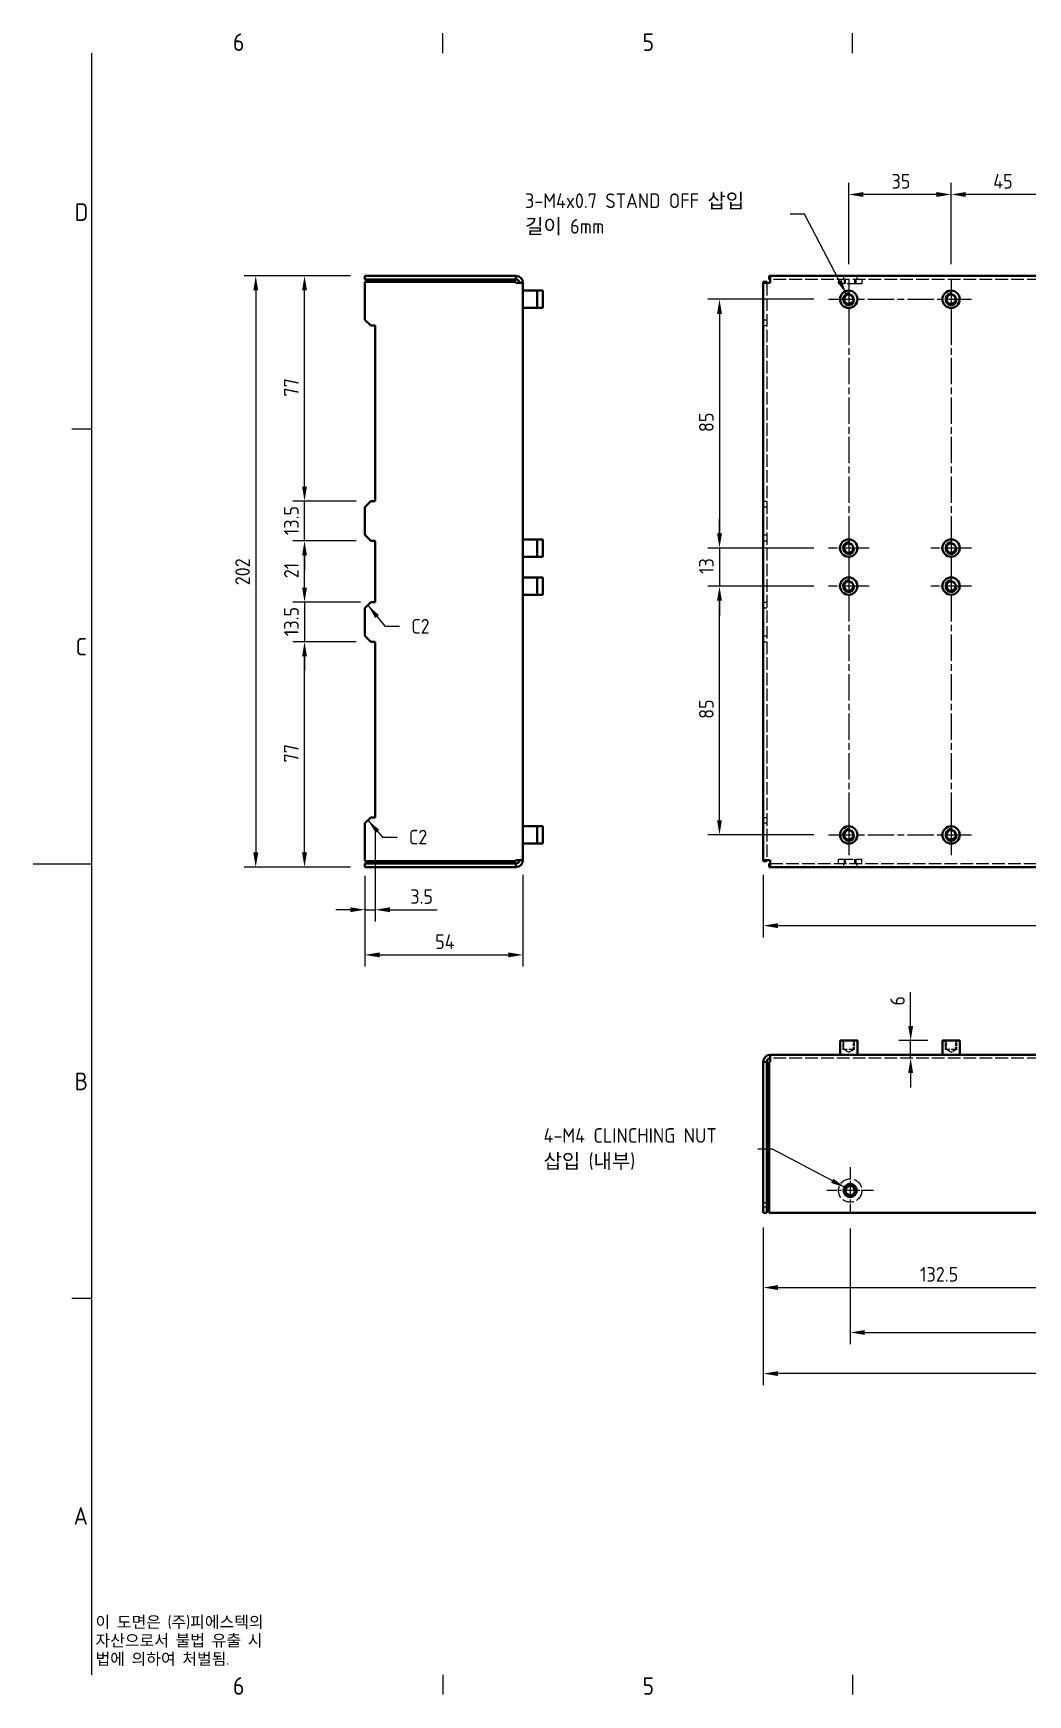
# Model space of a CAD drawing. Header units: millimetres. Extents: x 0 to 840, y 0 to 594.
# Drawn here: x 0 to 340, y 13 to 581 of the extents above; entities that cross this region are included whole.
import ezdxf

# ---------------------------------------------------------------- set-up
doc = ezdxf.new("R2010")
doc.units = ezdxf.units.MM
doc.header["$LTSCALE"] = 2
doc.linetypes.add('CHAIN', pattern=[0.3543, 0.2362, -0.0295, 0.0591, -0.0295])
doc.linetypes.add('DASHED', pattern=[0.2067, 0.1654, -0.0413])
doc.layers.get('0').update_dxf_attribs({"color": 3, "lineweight": 25})
for name, color, linetype, lineweight in [('가려진 것(ISO)', 2, 'DASHED', 18), ('가시적인 것(ISO)', 3, 'Continuous', 40), ('가시적인 좁은 것(ISO)', 3, 'Continuous', 35), ('경계(ISO)', 7, 'Continuous', 25), ('기호(ISO)', 5, 'Continuous', 25), ('중심 표식(ISO)', 1, 'Continuous', 25), ('중심선(ISO)', 1, 'Continuous', 25), ('치수(ISO)', 2, 'Continuous', 25)]:
    doc.layers.add(name, color=color, linetype=linetype, lineweight=lineweight)
doc.styles.add('문자 텍스트_PSTEK_POSCO', font='isocp.shx')
doc.styles.add('치수 텍스트_PSTEK_POSCO', font='isocp.shx')
doc.dimstyles.new('치수_PSTEK_POSCO', dxfattribs={"dimscale": 2, "dimtxt": 2.5, "dimasz": 2.5, "dimexe": 2, "dimexo": 2.5, "dimgap": 1, "dimtad": 1, "dimrnd": 1e-08, "dimdsep": 46, "dimtxsty": '치수 텍스트_PSTEK_POSCO', "dimcen": 0.09, "dimdle": 10, "dimclrd": 7, "dimclre": 7, "dimclrt": 2, "dimadec": 1, "dimazin": 2, "dimtfac": 1, "dimtmove": 0, "dimatfit": 3, "dimfxl": 0, "dimtolj": 1, "dimlwd": -1, "dimlwe": -1, "dimarcsym": 0})
doc.dimstyles.new('치수_PSTEK_POSCO$7', dxfattribs={"dimscale": 2, "dimtxt": 2.5, "dimasz": 2.5, "dimexe": 2, "dimexo": 2.5, "dimgap": 1, "dimtad": 1, "dimrnd": 1e-08, "dimdsep": 46, "dimtxsty": '치수 텍스트_PSTEK_POSCO', "dimcen": 0.09, "dimdle": 10, "dimclrd": 7, "dimclre": 7, "dimclrt": 2, "dimadec": 1, "dimazin": 2, "dimtfac": 1, "dimtmove": 0, "dimatfit": 3, "dimfxl": 0, "dimtolj": 1, "dimlwd": -1, "dimlwe": -1, "dimarcsym": 0})

# ---------------------------------------------------------------- blocks, each defined once
blk = doc.blocks.new('경계 Default Border')
at = {"layer": '경계(ISO)'}
for p, q in [((70, 287), (70, 290.4)), ((140, 287), (140, 290.4)), ((10, 222.75), (6.6, 222.75)), ((10, 74.25), (6.6, 74.25)), ((70, 10), (70, 6.6)), ((140, 10), (140, 6.6))]:
    blk.add_line(p, q, dxfattribs=at)
at = {"layer": '경계(ISO)', "flags": 128}
for points in [[(10, 10), (10, 287)], [(0, 148.5), (10, 148.5)]]:
    blk.add_lwpolyline(points, dxfattribs=at)
at = {"layer": '경계(ISO)', "color": 2, "char_height": 3, "attachment_point": 7, "style": '문자 텍스트_PSTEK_POSCO'}
for s, insert in [('6', (34.14, 287.37)), ('5', (104.14, 287.37)), ('D', (7.08, 258.35)), ('C', (7.24, 184.1)), ('B', (7.08, 109.85)), ('A', (6.91, 35.62)), ('6', (34.14, 6.57)), ('5', (104.14, 6.57))]:
    blk.add_mtext(s, dxfattribs=dict(at, insert=insert))
blk = doc.blocks.new('*D22')
at = {"layer": 'Defpoints', "color": 0}
for p in [(249.53, 298.31), (555.23, 295.91), (555.23, 275.91)]:
    blk.add_point(p, dxfattribs=at)
at = {"layer": '치수(ISO)', "color": 7}
for p, q in [((249.53, 293.31), (249.53, 271.91)), ((555.23, 290.91), (555.23, 271.91)), ((254.53, 275.91), (550.23, 275.91))]:
    blk.add_line(p, q, dxfattribs=at)
for points in [[(254.53, 276.74), (254.53, 275.07), (249.53, 275.91)], [(550.23, 276.74), (550.23, 275.07), (555.23, 275.91)]]:
    blk.add_solid(points, dxfattribs=at)
at = {"layer": '치수(ISO)', "color": 2, "insert": (395.38, 280.41), "char_height": 5, "attachment_point": 4, "style": '치수 텍스트_PSTEK_POSCO'}
blk.add_mtext('\\A1;305.7', dxfattribs=at)
blk = doc.blocks.new('*D23')
at = {"layer": 'Defpoints', "color": 0}
for p in [(313.73, 525.71), (313.73, 496.86), (358.73, 496.86)]:
    blk.add_point(p, dxfattribs=at)
at = {"layer": '치수(ISO)', "color": 7}
for p, q in [((313.73, 501.86), (313.73, 529.71)), ((358.73, 501.86), (358.73, 529.71)), ((353.73, 525.71), (318.73, 525.71))]:
    blk.add_line(p, q, dxfattribs=at)
for points in [[(318.73, 526.54), (318.73, 524.87), (313.73, 525.71)], [(353.73, 526.54), (353.73, 524.87), (358.73, 525.71)]]:
    blk.add_solid(points, dxfattribs=at)
at = {"layer": '치수(ISO)', "color": 2, "insert": (328.13, 530.21), "char_height": 5, "attachment_point": 4, "style": '치수 텍스트_PSTEK_POSCO'}
blk.add_mtext('\\A1;45', dxfattribs=at)
blk = doc.blocks.new('*D26')
at = {"layer": 'Defpoints', "color": 0}
for p in [(249.53, 177.82), (382.03, 179.82), (382.03, 152.27)]:
    blk.add_point(p, dxfattribs=at)
at = {"layer": '치수(ISO)', "color": 7}
for p, q in [((249.53, 172.82), (249.53, 148.27)), ((382.03, 174.82), (382.03, 148.27)), ((254.53, 152.27), (377.03, 152.27))]:
    blk.add_line(p, q, dxfattribs=at)
for points in [[(254.53, 153.1), (254.53, 151.44), (249.53, 152.27)], [(377.03, 153.1), (377.03, 151.44), (382.03, 152.27)]]:
    blk.add_solid(points, dxfattribs=at)
at = {"layer": '치수(ISO)', "color": 2, "insert": (303.08, 156.77), "char_height": 5, "attachment_point": 4, "style": '치수 텍스트_PSTEK_POSCO'}
blk.add_mtext('\\A1;132.5', dxfattribs=at)
blk = doc.blocks.new('*D30')
at = {"layer": 'Defpoints', "color": 0}
for p in [(555.23, 207.32), (249.53, 177.82), (249.53, 122.87)]:
    blk.add_point(p, dxfattribs=at)
at = {"layer": '치수(ISO)', "color": 7}
for p, q in [((555.23, 202.32), (555.23, 118.87)), ((249.53, 172.82), (249.53, 118.87)), ((550.23, 122.87), (254.53, 122.87))]:
    blk.add_line(p, q, dxfattribs=at)
for points in [[(254.53, 123.7), (254.53, 122.03), (249.53, 122.87)], [(550.23, 123.7), (550.23, 122.03), (555.23, 122.87)]]:
    blk.add_solid(points, dxfattribs=at)
at = {"layer": '치수(ISO)', "color": 2, "insert": (395.38, 127.37), "char_height": 5, "attachment_point": 4, "style": '치수 텍스트_PSTEK_POSCO'}
blk.add_mtext('\\A1;305.7', dxfattribs=at)
blk = doc.blocks.new('*D39')
at = {"layer": 'Defpoints', "color": 0}
for p in [(113.39, 497.91), (76.06, 295.91), (113.39, 295.91)]:
    blk.add_point(p, dxfattribs=at)
at = {"layer": '치수(ISO)', "color": 7}
for p, q in [((108.39, 497.91), (72.06, 497.91)), ((76.06, 492.91), (76.06, 300.91)), ((108.39, 295.91), (72.06, 295.91))]:
    blk.add_line(p, q, dxfattribs=at)
for points in [[(75.23, 492.91), (76.89, 492.91), (76.06, 497.91)], [(75.23, 300.91), (76.89, 300.91), (76.06, 295.91)]]:
    blk.add_solid(points, dxfattribs=at)
at = {"layer": '치수(ISO)', "color": 2, "insert": (71.56, 392.19), "char_height": 5, "attachment_point": 4, "rotation": 90, "style": '치수 텍스트_PSTEK_POSCO'}
blk.add_mtext('\\A1;202', dxfattribs=at)
blk = doc.blocks.new('*D40')
at = {"layer": 'Defpoints', "color": 0}
for p in [(116.89, 312.91), (113.39, 297.96), (116.89, 281.35)]:
    blk.add_point(p, dxfattribs=at)
at = {"layer": '치수(ISO)', "color": 7}
for p, q in [((116.89, 307.91), (116.89, 277.35)), ((113.39, 292.96), (113.39, 277.35)), ((108.39, 281.35), (103.39, 281.35)), ((113.39, 281.35), (116.89, 281.35)), ((121.89, 281.35), (138.1, 281.35))]:
    blk.add_line(p, q, dxfattribs=at)
for points in [[(108.39, 282.18), (108.39, 280.51), (113.39, 281.35)], [(121.89, 282.18), (121.89, 280.51), (116.89, 281.35)]]:
    blk.add_solid(points, dxfattribs=at)
at = {"layer": '치수(ISO)', "color": 2, "insert": (128.89, 285.85), "char_height": 5, "attachment_point": 4, "style": '치수 텍스트_PSTEK_POSCO'}
blk.add_mtext('\\A1;3.5', dxfattribs=at)
blk = doc.blocks.new('*D41')
at = {"layer": 'Defpoints', "color": 0}
for p in [(92.73, 420.91), (115.39, 420.91), (115.39, 407.41)]:
    blk.add_point(p, dxfattribs=at)
at = {"layer": '치수(ISO)', "color": 7}
for p, q in [((92.73, 425.91), (92.73, 430.91)), ((110.39, 420.91), (88.73, 420.91)), ((92.73, 407.41), (92.73, 420.91)), ((110.39, 407.41), (88.73, 407.41)), ((92.73, 402.41), (92.73, 397.41))]:
    blk.add_line(p, q, dxfattribs=at)
for points in [[(91.9, 425.91), (93.56, 425.91), (92.73, 420.91)], [(91.9, 402.41), (93.56, 402.41), (92.73, 407.41)]]:
    blk.add_solid(points, dxfattribs=at)
at = {"layer": '치수(ISO)', "color": 2, "insert": (88.23, 409.3), "char_height": 5, "attachment_point": 4, "rotation": 90, "style": '치수 텍스트_PSTEK_POSCO'}
blk.add_mtext('\\A1;13.5', dxfattribs=at)
blk = doc.blocks.new('*D42')
at = {"layer": 'Defpoints', "color": 0}
for p in [(116.89, 386.41), (92.73, 372.91), (115.39, 372.91)]:
    blk.add_point(p, dxfattribs=at)
at = {"layer": '치수(ISO)', "color": 7}
for p, q in [((92.73, 391.41), (92.73, 396.41)), ((111.89, 386.41), (88.73, 386.41)), ((92.73, 386.41), (92.73, 372.91)), ((110.39, 372.91), (88.73, 372.91)), ((92.73, 367.91), (92.73, 362.91))]:
    blk.add_line(p, q, dxfattribs=at)
for points in [[(91.9, 391.41), (93.56, 391.41), (92.73, 386.41)], [(91.9, 367.91), (93.56, 367.91), (92.73, 372.91)]]:
    blk.add_solid(points, dxfattribs=at)
at = {"layer": '치수(ISO)', "color": 2, "insert": (88.23, 374.8), "char_height": 5, "attachment_point": 4, "rotation": 90, "style": '치수 텍스트_PSTEK_POSCO'}
blk.add_mtext('\\A1;13.5', dxfattribs=at)
blk = doc.blocks.new('*D43')
at = {"layer": 'Defpoints', "color": 0}
for p in [(92.73, 372.91), (115.39, 372.91), (113.39, 295.91)]:
    blk.add_point(p, dxfattribs=at)
at = {"layer": '치수(ISO)', "color": 7}
for p, q in [((110.39, 372.91), (88.73, 372.91)), ((92.73, 300.91), (92.73, 367.91)), ((108.39, 295.91), (88.73, 295.91))]:
    blk.add_line(p, q, dxfattribs=at)
for points in [[(91.9, 367.91), (93.56, 367.91), (92.73, 372.91)], [(91.9, 300.91), (93.56, 300.91), (92.73, 295.91)]]:
    blk.add_solid(points, dxfattribs=at)
at = {"layer": '치수(ISO)', "color": 2, "insert": (88.23, 331.66), "char_height": 5, "attachment_point": 4, "rotation": 90, "style": '치수 텍스트_PSTEK_POSCO'}
blk.add_mtext('\\A1;77', dxfattribs=at)
blk = doc.blocks.new('*D44')
at = {"layer": 'Defpoints', "color": 0}
for p in [(92.73, 497.91), (113.39, 497.91), (115.39, 420.91)]:
    blk.add_point(p, dxfattribs=at)
at = {"layer": '치수(ISO)', "color": 7}
for p, q in [((108.39, 497.91), (88.73, 497.91)), ((92.73, 425.91), (92.73, 492.91)), ((110.39, 420.91), (88.73, 420.91))]:
    blk.add_line(p, q, dxfattribs=at)
for points in [[(91.9, 492.91), (93.56, 492.91), (92.73, 497.91)], [(91.9, 425.91), (93.56, 425.91), (92.73, 420.91)]]:
    blk.add_solid(points, dxfattribs=at)
at = {"layer": '치수(ISO)', "color": 2, "insert": (88.23, 456.66), "char_height": 5, "attachment_point": 4, "rotation": 90, "style": '치수 텍스트_PSTEK_POSCO'}
blk.add_mtext('\\A1;77', dxfattribs=at)
blk = doc.blocks.new('*D46')
at = {"layer": 'Defpoints', "color": 0}
for p in [(279.23, 177.42), (500.23, 177.42), (500.23, 136.92)]:
    blk.add_point(p, dxfattribs=at)
at = {"layer": '치수(ISO)', "color": 7}
for p, q in [((279.23, 172.42), (279.23, 132.92)), ((500.23, 172.42), (500.23, 132.92)), ((284.23, 136.92), (495.23, 136.92))]:
    blk.add_line(p, q, dxfattribs=at)
for points in [[(284.23, 137.76), (284.23, 136.09), (279.23, 136.92)], [(495.23, 137.76), (495.23, 136.09), (500.23, 136.92)]]:
    blk.add_solid(points, dxfattribs=at)
at = {"layer": '치수(ISO)', "color": 2, "insert": (385.67, 141.43), "char_height": 5, "attachment_point": 4, "style": '치수 텍스트_PSTEK_POSCO'}
blk.add_mtext('\\A1;221', dxfattribs=at)
blk = doc.blocks.new('*D57')
at = {"layer": 'Defpoints', "color": 0}
for p in [(92.73, 407.41), (115.39, 407.41), (115.39, 386.41)]:
    blk.add_point(p, dxfattribs=at)
at = {"layer": '치수(ISO)', "color": 7}
for p, q in [((110.39, 407.41), (88.73, 407.41)), ((92.73, 391.41), (92.73, 402.41)), ((110.39, 386.41), (88.73, 386.41))]:
    blk.add_line(p, q, dxfattribs=at)
for points in [[(91.9, 402.41), (93.56, 402.41), (92.73, 407.41)], [(91.9, 391.41), (93.56, 391.41), (92.73, 386.41)]]:
    blk.add_solid(points, dxfattribs=at)
at = {"layer": '치수(ISO)', "color": 2, "insert": (88.23, 394.59), "char_height": 5, "attachment_point": 4, "rotation": 90, "style": '치수 텍스트_PSTEK_POSCO'}
blk.add_mtext('\\A1;21', dxfattribs=at)
blk = doc.blocks.new('*D58')
at = {"layer": 'Defpoints', "color": 0}
for p in [(113.39, 295.91), (167.39, 298.31), (167.39, 265.91)]:
    blk.add_point(p, dxfattribs=at)
at = {"layer": '치수(ISO)', "color": 7}
for p, q in [((113.39, 290.91), (113.39, 261.91)), ((167.39, 293.31), (167.39, 261.91)), ((118.39, 265.91), (162.39, 265.91))]:
    blk.add_line(p, q, dxfattribs=at)
for points in [[(118.39, 266.75), (118.39, 265.08), (113.39, 265.91)], [(162.39, 266.75), (162.39, 265.08), (167.39, 265.91)]]:
    blk.add_solid(points, dxfattribs=at)
at = {"layer": '치수(ISO)', "color": 2, "insert": (137.39, 270.41), "char_height": 5, "attachment_point": 4, "style": '치수 텍스트_PSTEK_POSCO'}
blk.add_mtext('\\A1;54', dxfattribs=at)
blk = doc.blocks.new('*D59')
at = {"layer": 'Defpoints', "color": 0}
for p in [(278.73, 525.71), (278.73, 496.86), (313.73, 496.86)]:
    blk.add_point(p, dxfattribs=at)
at = {"layer": '치수(ISO)', "color": 7}
for p, q in [((278.73, 501.86), (278.73, 529.71)), ((313.73, 501.86), (313.73, 529.71)), ((308.73, 525.71), (283.73, 525.71))]:
    blk.add_line(p, q, dxfattribs=at)
for points in [[(283.73, 526.54), (283.73, 524.87), (278.73, 525.71)], [(308.73, 526.54), (308.73, 524.87), (313.73, 525.71)]]:
    blk.add_solid(points, dxfattribs=at)
at = {"layer": '치수(ISO)', "color": 2, "insert": (293.38, 530.21), "char_height": 5, "attachment_point": 4, "style": '치수 텍스트_PSTEK_POSCO'}
blk.add_mtext('\\A1;35', dxfattribs=at)
blk = doc.blocks.new('*D60')
at = {"layer": 'Defpoints', "color": 0}
for p in [(271.78, 489.91), (234.56, 404.91), (271.78, 404.91)]:
    blk.add_point(p, dxfattribs=at)
at = {"layer": '치수(ISO)', "color": 7}
for p, q in [((266.78, 489.91), (230.56, 489.91)), ((234.56, 484.91), (234.56, 409.91)), ((266.78, 404.91), (230.56, 404.91))]:
    blk.add_line(p, q, dxfattribs=at)
for points in [[(233.73, 484.91), (235.39, 484.91), (234.56, 489.91)], [(233.73, 409.91), (235.39, 409.91), (234.56, 404.91)]]:
    blk.add_solid(points, dxfattribs=at)
at = {"layer": '치수(ISO)', "color": 2, "insert": (230.06, 444.55), "char_height": 5, "attachment_point": 4, "rotation": 90, "style": '치수 텍스트_PSTEK_POSCO'}
blk.add_mtext('\\A1;85', dxfattribs=at)
blk = doc.blocks.new('*D61')
at = {"layer": 'Defpoints', "color": 0}
for p in [(271.78, 404.91), (234.56, 391.91), (271.78, 391.91)]:
    blk.add_point(p, dxfattribs=at)
at = {"layer": '치수(ISO)', "color": 7}
for p, q in [((234.56, 409.91), (234.56, 414.91)), ((266.78, 404.91), (230.56, 404.91)), ((234.56, 404.91), (234.56, 391.91)), ((266.78, 391.91), (230.56, 391.91)), ((234.56, 386.91), (234.56, 381.91))]:
    blk.add_line(p, q, dxfattribs=at)
for points in [[(233.73, 409.91), (235.39, 409.91), (234.56, 404.91)], [(233.73, 386.91), (235.39, 386.91), (234.56, 391.91)]]:
    blk.add_solid(points, dxfattribs=at)
at = {"layer": '치수(ISO)', "color": 2, "insert": (230.06, 396.05), "char_height": 5, "attachment_point": 4, "rotation": 90, "style": '치수 텍스트_PSTEK_POSCO'}
blk.add_mtext('\\A1;13', dxfattribs=at)
blk = doc.blocks.new('*D62')
at = {"layer": 'Defpoints', "color": 0}
for p in [(234.56, 391.91), (271.78, 391.91), (271.78, 306.91)]:
    blk.add_point(p, dxfattribs=at)
at = {"layer": '치수(ISO)', "color": 7}
for p, q in [((266.78, 391.91), (230.56, 391.91)), ((234.56, 311.91), (234.56, 386.91)), ((266.78, 306.91), (230.56, 306.91))]:
    blk.add_line(p, q, dxfattribs=at)
for points in [[(233.73, 386.91), (235.39, 386.91), (234.56, 391.91)], [(233.73, 311.91), (235.39, 311.91), (234.56, 306.91)]]:
    blk.add_solid(points, dxfattribs=at)
at = {"layer": '치수(ISO)', "color": 2, "insert": (230.06, 346.55), "char_height": 5, "attachment_point": 4, "rotation": 90, "style": '치수 텍스트_PSTEK_POSCO'}
blk.add_mtext('\\A1;85', dxfattribs=at)
blk = doc.blocks.new('*D63')
at = {"layer": 'Defpoints', "color": 0}
for p in [(310.78, 236.62), (264.25, 230.62), (299.9, 230.62)]:
    blk.add_point(p, dxfattribs=at)
at = {"layer": '치수(ISO)', "color": 7}
for p, q in [((299.9, 241.62), (299.9, 253.16)), ((305.78, 236.62), (295.9, 236.62)), ((299.9, 230.62), (299.9, 236.62)), ((299.9, 225.62), (299.9, 220.62))]:
    blk.add_line(p, q, dxfattribs=at)
for points in [[(299.06, 241.62), (300.73, 241.62), (299.9, 236.62)], [(299.06, 225.62), (300.73, 225.62), (299.9, 230.62)]]:
    blk.add_solid(points, dxfattribs=at)
at = {"layer": '치수(ISO)', "color": 2, "insert": (295.4, 248.62), "char_height": 5, "attachment_point": 4, "rotation": 90, "style": '치수 텍스트_PSTEK_POSCO'}
blk.add_mtext('\\A1;6', dxfattribs=at)

msp = doc.modelspace()

# ---------------------------------------------------------------- linework, layer by layer
at = {"layer": '가려진 것(ISO)', "ltscale": 12.892428}
msp.add_line((250.73, 495.508), (250.73, 298.308), dxfattribs=at)
at = {"layer": '가려진 것(ISO)', "ltscale": 13.101286}
for p, q in [((555.23, 496.708), (251.93, 496.708)), ((251.93, 297.108), (555.23, 297.108)), ((555.23, 230.616), (251.93, 230.616))]:
    msp.add_line(p, q, dxfattribs=at)
at = {"layer": '가려진 것(ISO)', "ltscale": 1.428422}
for p, q in [((275.23, 496.708), (275.23, 495.208)), ((277.23, 496.708), (277.23, 495.208)), ((277.609, 495.208), (277.609, 496.708)), ((280.851, 495.208), (280.851, 496.708)), ((281.23, 495.208), (281.23, 496.708)), ((283.23, 496.708), (283.23, 495.208)), ((275.23, 297.108), (275.23, 298.608)), ((277.23, 298.608), (277.23, 297.108)), ((277.609, 297.108), (277.609, 298.608)), ((280.851, 297.108), (280.851, 298.608)), ((281.23, 297.108), (281.23, 298.608)), ((283.23, 297.108), (283.23, 298.608))]:
    msp.add_line(p, q, dxfattribs=at)
at = {"layer": '가려진 것(ISO)', "ltscale": 15.198803}
for p, q in [((283.23, 495.208), (275.23, 495.208)), ((275.23, 298.608), (283.23, 298.608))]:
    msp.add_line(p, q, dxfattribs=at)
at = {"layer": '가려진 것(ISO)', "ltscale": 1.142718}
for p, q in [((276.98, 497.908), (276.98, 496.708)), ((281.48, 497.908), (281.48, 496.708)), ((249.53, 482.908), (250.73, 482.908)), ((249.53, 480.908), (250.73, 480.908)), ((249.53, 420.908), (250.73, 420.908)), ((250.73, 418.908), (249.53, 418.908)), ((249.53, 409.408), (250.73, 409.408)), ((249.53, 407.408), (250.73, 407.408)), ((249.53, 386.408), (250.73, 386.408)), ((250.73, 384.408), (249.53, 384.408)), ((249.53, 374.908), (250.73, 374.908)), ((249.53, 372.908), (250.73, 372.908)), ((249.53, 312.908), (250.73, 312.908)), ((250.73, 310.908), (249.53, 310.908)), ((276.98, 297.108), (276.98, 295.908)), ((281.48, 297.108), (281.48, 295.908)), ((249.53, 181.316), (250.73, 181.316)), ((249.53, 179.816), (250.73, 179.816))]:
    msp.add_line(p, q, dxfattribs=at)
at = {"layer": '가려진 것(ISO)', "ltscale": 2.856945}
for p, q in [((276.73, 236.616), (276.73, 233.616)), ((277.109, 233.616), (277.109, 236.616)), ((280.351, 233.616), (280.351, 236.616)), ((280.73, 233.616), (280.73, 236.616)), ((311.73, 236.616), (311.73, 233.616)), ((312.109, 233.616), (312.109, 236.616)), ((315.351, 233.616), (315.351, 236.616)), ((315.73, 233.616), (315.73, 236.616))]:
    msp.add_line(p, q, dxfattribs=at)
at = {"layer": '가려진 것(ISO)', "ltscale": 5.983681}
for p, q in [((280.73, 233.616), (276.73, 233.616)), ((315.73, 233.616), (311.73, 233.616))]:
    msp.add_line(p, q, dxfattribs=at)
at = {"layer": '가려진 것(ISO)', "ltscale": 1.800898}
for p, q in [((278.73, 232.642), (277.109, 233.616)), ((278.73, 232.642), (280.351, 233.616)), ((313.73, 232.642), (312.109, 233.616)), ((313.73, 232.642), (315.351, 233.616))]:
    msp.add_line(p, q, dxfattribs=at)
at = {"layer": '가려진 것(ISO)', "ltscale": 12.159042}
msp.add_circle((279.23, 185.416), 4, dxfattribs=at)
at = {"layer": '가시적인 것(ISO)'}
for p, q in [((164.989, 497.908), (113.389, 497.908)), ((113.389, 496.708), (113.389, 497.908)), ((164.989, 496.708), (113.389, 496.708)), ((113.389, 482.908), (113.389, 495.86)), ((113.389, 495.86), (164.989, 495.86)), ((116.989, 496.708), (116.989, 495.86)), ((124.989, 496.708), (124.989, 495.86)), ((164.989, 496.708), (164.989, 497.908)), ((164.989, 495.86), (164.989, 495.508)), ((167.389, 495.508), (164.989, 495.508)), ((167.389, 495.508), (167.389, 298.308)), ((250.73, 495.86), (249.53, 495.86)), ((249.53, 495.86), (249.53, 495.508)), ((251.93, 495.508), (249.53, 495.508)), ((249.53, 298.308), (249.53, 495.508)), ((250.73, 495.508), (250.73, 495.86)), ((251.93, 497.908), (251.579, 497.908)), ((251.579, 496.708), (251.579, 497.908)), ((251.93, 496.708), (251.579, 496.708)), ((251.93, 497.908), (251.93, 495.508)), ((251.93, 497.908), (555.23, 497.908)), ((167.389, 492.858), (172.189, 492.858)), ((172.189, 492.858), (172.189, 486.958)), ((172.189, 492.858), (174.189, 492.858)), ((174.189, 492.858), (174.189, 486.958)), ((115.389, 480.908), (113.389, 482.908)), ((167.389, 486.958), (172.189, 486.958)), ((172.189, 486.958), (174.189, 486.958)), ((115.389, 480.908), (116.889, 480.908)), ((116.889, 480.908), (116.889, 420.908)), ((113.389, 418.908), (115.389, 420.908)), ((116.889, 420.908), (115.389, 420.908)), ((113.389, 409.408), (113.389, 418.908)), ((115.389, 407.408), (113.389, 409.408)), ((115.389, 407.408), (116.889, 407.408)), ((116.889, 407.408), (116.889, 386.408)), ((167.389, 407.858), (172.189, 407.858)), ((172.189, 407.858), (172.189, 401.958)), ((172.189, 407.858), (174.189, 407.858)), ((174.189, 407.858), (174.189, 401.958)), ((167.389, 401.958), (172.189, 401.958)), ((172.189, 401.958), (174.189, 401.958)), ((167.389, 394.858), (172.189, 394.858)), ((172.189, 394.858), (172.189, 388.958)), ((172.189, 394.858), (174.189, 394.858)), ((174.189, 394.858), (174.189, 388.958)), ((113.389, 384.408), (115.389, 386.408)), ((116.889, 386.408), (115.389, 386.408)), ((167.389, 388.958), (172.189, 388.958)), ((172.189, 388.958), (174.189, 388.958)), ((113.389, 374.908), (113.389, 384.408)), ((115.389, 372.908), (113.389, 374.908)), ((115.389, 372.908), (116.889, 372.908)), ((116.889, 372.908), (116.889, 312.908)), ((113.389, 310.908), (115.389, 312.908)), ((116.889, 312.908), (115.389, 312.908)), ((113.389, 297.957), (113.389, 310.908)), ((167.389, 309.858), (172.189, 309.858)), ((172.189, 309.858), (172.189, 303.958)), ((172.189, 309.858), (174.189, 309.858)), ((174.189, 309.858), (174.189, 303.958)), ((167.389, 303.958), (172.189, 303.958)), ((172.189, 303.958), (174.189, 303.958)), ((164.989, 297.957), (113.389, 297.957)), ((113.389, 297.108), (113.389, 295.908)), ((164.989, 297.108), (113.389, 297.108)), ((113.389, 295.908), (164.989, 295.908)), ((116.989, 297.108), (116.989, 297.957)), ((124.989, 297.108), (124.989, 297.957)), ((164.989, 298.308), (167.389, 298.308)), ((164.989, 298.308), (164.989, 297.957)), ((164.989, 297.108), (164.989, 295.908)), ((249.53, 298.308), (251.93, 298.308)), ((249.53, 298.308), (249.53, 297.957)), ((250.73, 297.957), (249.53, 297.957)), ((250.73, 298.308), (250.73, 297.957)), ((251.93, 297.108), (251.579, 297.108)), ((251.579, 297.108), (251.579, 295.908)), ((251.579, 295.908), (251.93, 295.908)), ((251.93, 298.308), (251.93, 295.908)), ((555.23, 295.908), (251.93, 295.908)), ((275.78, 236.616), (281.68, 236.616)), ((275.78, 231.816), (275.78, 236.616)), ((281.68, 231.816), (281.68, 236.616)), ((310.78, 236.616), (316.68, 236.616)), ((310.78, 231.816), (310.78, 236.616)), ((316.68, 231.816), (316.68, 236.616)), ((250.73, 229.416), (249.53, 229.416)), ((249.53, 229.416), (249.53, 177.816)), ((250.73, 229.416), (250.73, 177.816)), ((251.579, 229.416), (251.93, 229.416)), ((251.579, 177.816), (251.579, 229.416)), ((251.93, 231.816), (251.93, 229.416)), ((251.93, 231.816), (555.23, 231.816)), ((250.73, 177.816), (249.53, 177.816)), ((380.03, 177.816), (251.579, 177.816))]:
    msp.add_line(p, q, dxfattribs=at)
for centre, radius in [((278.73, 489.908), 2.95), ((278.73, 489.908), 1.621), ((313.73, 489.908), 2.95), ((313.73, 489.908), 1.621), ((278.73, 404.908), 2.95), ((278.73, 404.908), 1.621), ((313.73, 404.908), 2.95), ((313.73, 404.908), 1.621), ((278.73, 391.908), 2.95), ((278.73, 391.908), 1.621), ((313.73, 391.908), 2.95), ((313.73, 391.908), 1.621), ((278.73, 306.908), 2.95), ((278.73, 306.908), 1.621), ((313.73, 306.908), 2.95), ((313.73, 306.908), 1.621), ((279.23, 185.416), 2.25), ((279.23, 185.416), 1.621)]:
    msp.add_circle(centre, radius, dxfattribs=at)
for centre, radius, start, end in [((164.989, 495.508), 2.4, 0, 90), ((164.989, 495.508), 1.2, 0, 90), ((164.989, 298.308), 2.4, 270, 0), ((164.989, 298.308), 1.2, 270, 0), ((251.93, 229.416), 2.4, 90, 180), ((251.93, 229.416), 1.2, 90, 180)]:
    msp.add_arc(centre, radius, start, end, dxfattribs=at)
at = {"layer": '가시적인 좁은 것(ISO)'}
for centre, start, end in [((278.73, 489.908), 80, 350), ((313.73, 489.908), 80, 350), ((278.73, 404.908), 80, 350), ((313.73, 404.908), 80, 350), ((278.73, 391.908), 80, 350), ((313.73, 391.908), 80, 350), ((278.73, 306.908), 80, 350), ((313.73, 306.908), 80, 350), ((279.23, 185.416), 100, 10)]:
    msp.add_arc(centre, 2, start, end, dxfattribs=at)
at = {"layer": '중심 표식(ISO)', "linetype": 'CHAIN', "ltscale": 7.722792}
for p, q in [((278.73, 496.858), (278.73, 482.958)), ((313.73, 496.858), (313.73, 482.958)), ((278.73, 411.858), (278.73, 397.958)), ((313.73, 411.858), (313.73, 397.958)), ((285.68, 404.908), (271.78, 404.908)), ((320.68, 404.908), (306.78, 404.908)), ((278.73, 398.858), (278.73, 384.958)), ((313.73, 398.858), (313.73, 384.958)), ((285.68, 391.908), (271.78, 391.908)), ((320.68, 391.908), (306.78, 391.908)), ((278.73, 313.858), (278.73, 299.958)), ((313.73, 313.858), (313.73, 299.958))]:
    msp.add_line(p, q, dxfattribs=at)
at = {"layer": '중심 표식(ISO)', "linetype": 'CHAIN', "ltscale": 8.88956}
for p, q in [((279.23, 193.416), (279.23, 177.416)), ((287.23, 185.416), (271.23, 185.416))]:
    msp.add_line(p, q, dxfattribs=at)
at = {"layer": '중심선(ISO)', "linetype": 'CHAIN', "ltscale": 19.051651}
for p, q in [((278.73, 496.858), (278.73, 299.958)), ((313.73, 496.858), (313.73, 299.958)), ((271.78, 489.908), (320.68, 489.908)), ((271.78, 306.908), (320.68, 306.908))]:
    msp.add_line(p, q, dxfattribs=at)

# ---------------------------------------------------------------- block references
at = {"xscale": 2, "yscale": 2, "zscale": 2}
msp.add_blockref('경계 Default Border', (0, 0), dxfattribs=at)

# ---------------------------------------------------------------- texts
at = {"layer": '기호(ISO)', "color": 2, "char_height": 5, "attachment_point": 4, "line_spacing_factor": 1.05, "style": '치수 텍스트_PSTEK_POSCO'}
for s, insert, width in [('{3-M4x0.7 STAND OFF 삽입\\P길이 6mm}', (168.108, 518.932), 88.55858), ('{4-M4 CLINCHING NUT \\P삽입 (내부)}', (174.423, 199.578), 71.27783)]:
    msp.add_mtext(s, dxfattribs=dict(at, insert=insert, width=width))
at = {"layer": '기호(ISO)', "color": 2, "char_height": 5, "attachment_point": 4, "style": '치수 텍스트_PSTEK_POSCO'}
for insert in [(129.19, 378.184), (128.394, 306.159)]:
    msp.add_mtext('{C2}', dxfattribs=dict(at, insert=insert))
at = {"layer": '기호(ISO)', "color": 7, "insert": (21.29, 39.988), "char_height": 4, "width": 102.48028, "attachment_point": 1, "line_spacing_factor": 0.944221, "style": '문자 텍스트_PSTEK_POSCO'}
msp.add_mtext('{이 도면은 (주)피에스텍의\\P자산으로서 불법 유출 시 \\P법에 의하여 처벌됨.}', dxfattribs=at)

# ---------------------------------------------------------------- dimensions: what is measured, and where the dimension line sits
at = {"layer": '치수(ISO)', "color": 7}
for base, p1, p2, angle, override, picture, middle in [((278.73, 525.706), (313.73, 496.858), (278.73, 496.858), 180, {"dimdec": 2, "dimtp": 0, "dimtm": 0, "dimtdec": 2, "dimtofl": 0, "dimatfit": 1}, '*D59', (296.23, 525.706)), ((313.73, 525.706), (358.73, 496.858), (313.73, 496.858), 180, {"dimdec": 2, "dimtp": 0, "dimtm": 0, "dimtdec": 2, "dimtofl": 0, "dimatfit": 1}, '*D23', (331.23, 525.706)), ((76.061, 295.908), (113.389, 497.908), (113.389, 295.908), 90, {"dimdec": 2, "dimtp": 0, "dimtm": 0, "dimtdec": 2, "dimtofl": 0, "dimatfit": 1}, '*D39', (76.061, 396.908)), ((92.729, 497.908), (115.389, 420.908), (113.389, 497.908), 90, {"dimdec": 2, "dimtp": 0, "dimtm": 0, "dimtdec": 2, "dimtofl": 0, "dimatfit": 1}, '*D44', (92.729, 459.408)), ((234.561, 404.908), (271.78, 489.908), (271.78, 404.908), 90, {"dimdec": 2, "dimtp": 0, "dimtm": 0, "dimtdec": 2, "dimtofl": 0, "dimatfit": 1}, '*D60', (234.561, 447.408)), ((92.729, 420.908), (115.389, 407.408), (115.389, 420.908), 90, {"dimdec": 2, "dimtp": 0, "dimtm": 0, "dimtdec": 2, "dimtofl": 1, "dimatfit": 1}, '*D41', (92.729, 414.158)), ((234.561, 391.908), (271.78, 404.908), (271.78, 391.908), 90, {"dimdec": 2, "dimtp": 0, "dimtm": 0, "dimtdec": 2, "dimtofl": 1, "dimatfit": 1}, '*D61', (234.561, 398.408)), ((92.729, 407.408), (115.389, 386.408), (115.389, 407.408), 90, {"dimdec": 2, "dimtp": 0, "dimtm": 0, "dimtdec": 2, "dimtofl": 0, "dimatfit": 1}, '*D57', (92.729, 396.908)), ((92.729, 372.908), (116.889, 386.408), (115.389, 372.908), 90, {"dimdec": 2, "dimtp": 0, "dimtm": 0, "dimtdec": 2, "dimtofl": 1, "dimatfit": 1}, '*D42', (92.729, 379.658)), ((234.561, 391.908), (271.78, 306.908), (271.78, 391.908), 90, {"dimdec": 2, "dimtp": 0, "dimtm": 0, "dimtdec": 2, "dimtofl": 0, "dimatfit": 1}, '*D62', (234.561, 349.408)), ((92.729, 372.908), (113.389, 295.908), (115.389, 372.908), 90, {"dimdec": 2, "dimtp": 0, "dimtm": 0, "dimtdec": 2, "dimtofl": 0, "dimatfit": 1}, '*D43', (92.729, 334.408)), ((116.889, 281.347), (113.389, 297.957), (116.889, 312.908), 180, {"dimdec": 2, "dimtp": 0, "dimtm": 0, "dimtdec": 2, "dimtofl": 1, "dimatfit": 1}, '*D40', (132.493, 281.347)), ((167.389, 265.914), (113.389, 295.908), (167.389, 298.308), 180, {"dimdec": 2, "dimtp": 0, "dimtm": 0, "dimtdec": 2, "dimtofl": 0, "dimatfit": 1}, '*D58', (140.389, 265.914)), ((299.898, 230.616), (310.78, 236.616), (264.251, 230.616), 90, {"dimdec": 2, "dimse2": 1, "dimtp": 0, "dimtm": 0, "dimtdec": 2, "dimtofl": 1, "dimatfit": 1}, '*D63', (299.898, 249.89)), ((249.53, 122.865), (555.23, 207.316), (249.53, 177.816), 180, {"dimdec": 2, "dimtp": 0, "dimtm": 0, "dimtdec": 2, "dimtofl": 0, "dimatfit": 1}, '*D30', (402.38, 122.865)), ((382.03, 152.271), (249.53, 177.816), (382.03, 179.816), 180, {"dimdec": 2, "dimtp": 0, "dimtm": 0, "dimtdec": 2, "dimtofl": 0, "dimatfit": 1}, '*D26', (309.68, 152.271)), ((500.23, 136.925), (279.23, 177.416), (500.23, 177.416), 180, {"dimdec": 2, "dimtp": 0, "dimtm": 0, "dimtdec": 2, "dimtofl": 0, "dimatfit": 1}, '*D46', (389.73, 136.925))]:
    dim = msp.add_linear_dim(base=base, p1=p1, p2=p2, angle=angle, dimstyle='치수_PSTEK_POSCO', override=override, dxfattribs=at)
    dim.commit()
    dim.dimension.update_dxf_attribs({"geometry": picture, "text_midpoint": middle, "dimtype": 160})
dim = msp.add_linear_dim(base=(555.23, 275.908), p1=(249.53, 298.308), p2=(555.23, 295.908), dimstyle='치수_PSTEK_POSCO', override={"dimdec": 2, "dimtp": 0, "dimtm": 0, "dimtdec": 2, "dimtofl": 0, "dimatfit": 1}, dxfattribs=at)
dim.commit()
dim.dimension.update_dxf_attribs({"geometry": '*D22', "text_midpoint": (402.38, 275.908), "dimtype": 160})

# ---------------------------------------------------------------- leaders
at = {"layer": '기호(ISO)', "color": 7, "annotation_type": 0, "has_hookline": 1}
for points, hookline_direction, text_width in [([(277.884, 491.72), (263.666, 518.932), (258.666, 518.932)], 1, 76.62), ([(114.389, 385.408), (120.19, 378.184), (125.19, 378.184)], 0, 6.033), ([(114.389, 311.908), (119.394, 306.159), (124.394, 306.159)], 0, 6.033), ([(277.498, 186.416), (252.701, 199.578), (247.701, 199.578)], 1, 60)]:
    msp.add_leader(points, dimstyle='치수_PSTEK_POSCO$7', override={"dimtad": 0}, dxfattribs=dict(at, hookline_direction=hookline_direction, text_width=text_width))

doc.saveas('drawing.dxf')
